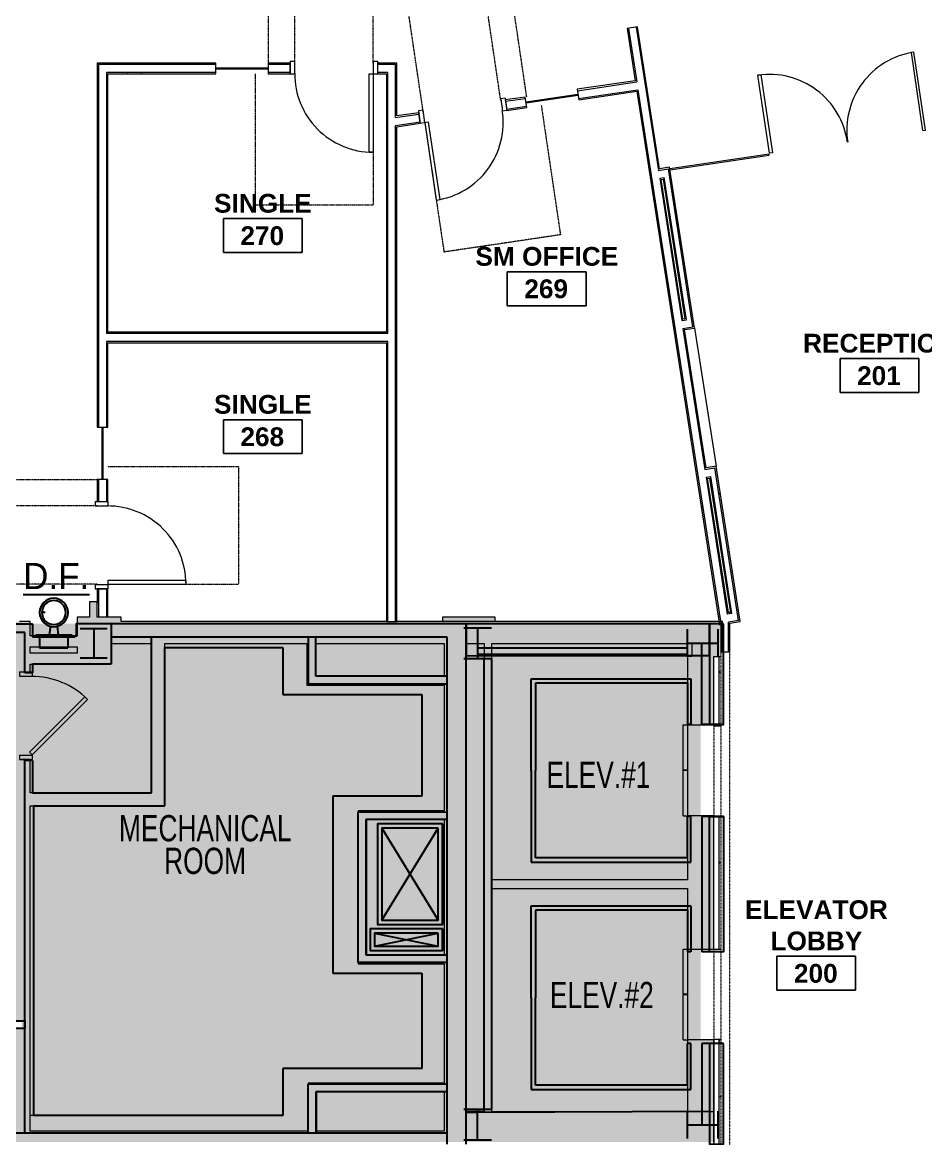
# Model space of a CAD drawing. Header units: inches. Extents: x 25329 to 28023, y 11893 to 13703.
# Drawn here: x 26309 to 26722, y 12764 to 13274 of the extents above; entities that cross this region are included whole.
import ezdxf
from ezdxf.enums import TextEntityAlignment as Align

# ---------------------------------------------------------------- set-up
doc = ezdxf.new("R2010")
doc.units = ezdxf.units.IN
doc.header["$MEASUREMENT"] = 0
doc.linetypes.add('Dash', pattern=[0.25, 0.125, -0.125])
doc.linetypes.add('Overhead', pattern=[0.15625, 0.09375, -0.0625])
for name, color, linetype, lineweight in [('A-AREA-IDEN', 2, 'Continuous', 9), ('A-DETL', 90, 'Continuous', 13), ('A-DETL-GENF', 92, 'Continuous', 9), ('A-DETL-MEDM', 33, 'Continuous', 13), ('A-DOOR', 31, 'Continuous', 13), ('A-DOOR-FRAM', 31, 'Continuous', 20), ('A-GENM', 13, 'Continuous', 13), ('A-GLAZ', 151, 'Continuous', 13), ('A-WALL', 113, 'Continuous', 13), ('A-WALL-PATT', 111, 'Continuous', 13), ('I-WALL', 2, 'Continuous', 13), ('Plaza America_Tower 1_2nd Floor -REVIT_dwg', 8, 'Continuous', 9), ('Q-SPCQ', 91, 'Continuous', 9)]:
    doc.layers.add(name, color=color, linetype=linetype, lineweight=lineweight)
for name, color, linetype in [('L1$0$A-Plmb', 3, 'Continuous'), ('L1$0$Plaza America BA02$0$17', 2, 'Continuous'), ('L1$0$Plaza America BA02$0$51', 7, 'Continuous'), ('L1$0$Plaza America BA02$0$9', 252, 'Continuous'), ('L1$0$SCOPE', 7, 'Continuous')]:
    doc.layers.add(name, color=color, linetype=linetype)
doc.styles.add('L1$0$Plaza America BA02$0$STANDARD', font='txt')
doc.styles.add('Swis721 Lt BT_B', font='', dxfattribs={"height": 8.583975})
doc.styles.get('Swis721 Lt BT_B').set_extended_font_data('Swis721 Lt BT', bold=True)
pattern_1 = [(0, (0, 0), (30.72, 7.68), [1.267, -21.773, 1.267, -21.773, -122.88]), (0, (0, 0), (30.72, 7.68), [-46.08, 1.267, -44.813, 1.267, -21.773, -53.76]), (0, (0, 0), (30.72, 7.68), [-115.2, 1.267, -14.093, 1.267, -37.133]), (120, (11.52, 3.84), (-22.0110751, 22.7643004), [1.267, -21.773, 1.267, -21.773, -122.88]), (120, (11.52, 3.84), (-22.0110751, 22.7643004), [-46.08, 1.267, -44.813, 1.267, -21.773, -53.76]), (120, (11.52, 3.84), (-22.0110751, 22.7643004), [-115.2, 1.267, -14.093, 1.267, -37.133]), (240, (15.36, 19.2), (-8.7089249, -30.4443004), [1.267, -21.773, 1.267, -21.773, -122.88]), (240, (15.36, 19.2), (-8.7089249, -30.4443004), [-46.08, 1.267, -44.813, 1.267, -21.773, -53.76]), (240, (15.36, 19.2), (-8.7089249, -30.4443004), [-115.2, 1.267, -14.093, 1.267, -37.133])]

# ---------------------------------------------------------------- blocks, each defined once
blk = doc.blocks.new('L1$0$Plaza America BA02$0$COLELE')
at = {"color": 0, "linetype": 'ByBlock'}
for p, q in [((-75.75, 83.999625), (75.75, 83.999625)), ((0, 83.999625), (0, -83.999625)), ((-75.75, -83.999625), (75.75, -83.999625))]:
    blk.add_line(p, q, dxfattribs=at)
blk = doc.blocks.new('L1$0$Plaza America BA02$0$W12X14')
at = {"color": 0, "linetype": 'ByBlock'}
for p, q in [((-74.25, 80.249625), (74.25, 80.249625)), ((0, 80.249625), (0, -80.249625)), ((-74.25, -80.249625), (74.25, -80.249625))]:
    blk.add_line(p, q, dxfattribs=at)
blk = doc.blocks.new('L1')
at = {"layer": 'L1$0$A-Plmb'}
for p, q in [((26319.63, 13004.28), (26318.37, 13004.28)), ((26315.29, 12994.11), (26331.86, 12994.11)), ((26315.29, 12994.11), (26315.29, 12993.11)), ((26322.05, 12997.99), (26321.51, 12994.12)), ((26325.1, 12997.99), (26325.64, 12994.12)), ((26331.86, 12993.11), (26331.86, 12994.11)), ((26315.29, 12993.11), (26331.86, 12993.11)), ((26317.09, 12993.11), (26317.09, 12988.11)), ((26330.06, 12993.11), (26330.06, 12988.11)), ((26317.09, 12988.11), (26330.06, 12988.11))]:
    blk.add_line(p, q, dxfattribs=at)
for major_axis in [(6.5, 0), (5.5, 0)]:
    blk.add_ellipse((26323.58, 13004.28), major_axis=major_axis, ratio=0.99924, start_param=0, end_param=6.283175, dxfattribs=at)
at = {"layer": 'L1$0$Plaza America BA02$0$17'}
for p, q in [((26473.57, 12863.65), (26499.32, 12905.62)), ((26473.57, 12905.62), (26499.32, 12863.65)), ((26470.19, 12857.65), (26499.32, 12851.66)), ((26470.19, 12851.66), (26499.32, 12857.65))]:
    blk.add_line(p, q, dxfattribs=at)
for points in [[(26501.32, 12907.61), (26471.57, 12907.61), (26471.57, 12861.65), (26501.32, 12861.65)], [(26499.32, 12905.62), (26473.57, 12905.62), (26473.57, 12863.65), (26499.32, 12863.65)], [(26501.32, 12859.65), (26468.19, 12859.65), (26468.19, 12849.66), (26501.32, 12849.66)], [(26499.32, 12857.65), (26470.19, 12857.65), (26470.19, 12851.66), (26499.32, 12851.66)]]:
    blk.add_lwpolyline(points, close=True, dxfattribs=at)
at = {"layer": 'L1$0$Plaza America BA02$0$9', "color": 0, "linetype": 'ByBlock'}
for p, q in [((26541.82, 12932.03), (26541.82, 12974)), ((26541.82, 12974), (26614.81, 12974)), ((26614.81, 12974), (26614.81, 12953.02)), ((26608.81, 12972), (26543.82, 12972)), ((26543.82, 12972), (26543.82, 12932.03)), ((26613.31, 12972), (26608.81, 12972)), ((26613.31, 12972), (26613.31, 12953.02)), ((26614.81, 12953.02), (26613.31, 12953.02)), ((26541.82, 12932.03), (26541.82, 12890.07)), ((26543.82, 12892.06), (26543.82, 12932.03)), ((26614.81, 12911.05), (26613.31, 12911.05)), ((26613.31, 12892.06), (26613.31, 12911.05)), ((26614.81, 12890.07), (26614.81, 12911.05)), ((26608.81, 12892.06), (26543.82, 12892.06)), ((26613.31, 12892.06), (26608.81, 12892.06)), ((26541.82, 12890.07), (26614.81, 12890.07)), ((26541.82, 12828.12), (26541.82, 12870.08)), ((26541.82, 12870.08), (26614.81, 12870.08)), ((26608.81, 12868.08), (26543.82, 12868.08)), ((26543.82, 12868.08), (26543.82, 12828.12)), ((26613.31, 12868.08), (26608.81, 12868.08)), ((26613.31, 12868.08), (26613.31, 12849.1)), ((26614.81, 12870.08), (26614.81, 12849.1)), ((26614.81, 12849.1), (26613.31, 12849.1)), ((26541.82, 12828.12), (26541.82, 12786.15)), ((26543.82, 12788.15), (26543.82, 12828.12)), ((26614.81, 12807.13), (26613.31, 12807.13)), ((26613.31, 12788.15), (26613.31, 12807.13)), ((26614.81, 12786.15), (26614.81, 12807.13)), ((26541.82, 12786.15), (26614.81, 12786.15)), ((26608.81, 12788.15), (26543.82, 12788.15)), ((26613.31, 12788.15), (26608.81, 12788.15))]:
    blk.add_line(p, q, dxfattribs=at)
at = {"layer": 'L1$0$SCOPE'}
for p, q in [((26292.33, 12999.1), (26313.83, 12999.1)), ((26313.83, 12999.1), (26313.83, 12993.11)), ((26349.82, 12999.1), (26349.82, 12980.62)), ((26629.81, 12999.1), (26349.82, 12999.1)), ((26512.07, 12761.11), (26512.06, 12999.1)), ((26519.4, 12999.04), (26512.07, 12999.1)), ((26512.07, 12999.1), (26512.11, 12984.52)), ((26512.07, 12999.1), (26512.07, 12999.1)), ((26629.81, 12999.1), (26519.4, 12999.04)), ((26623.34, 12984.55), (26623.31, 12999.1)), ((26310.33, 12995.11), (26292.33, 12995.11)), ((26310.33, 12976.62), (26310.33, 12995.11)), ((26313.83, 12993.11), (26333.33, 12993.11)), ((26349.82, 12993.11), (26503.32, 12993.11)), ((26368.31, 12921.82), (26368.31, 12993.11)), ((26374.31, 12988.32), (26428.3, 12988.32)), ((26374.31, 12915.83), (26374.31, 12988.32)), ((26374.31, 12988.31), (26428.3, 12988.31)), ((26374.31, 12915.82), (26374.31, 12988.31)), ((26374.31, 12988.31), (26428.3, 12988.31)), ((26374.31, 12915.82), (26374.31, 12988.31)), ((26428.3, 12988.32), (26428.3, 12966.83)), ((26428.3, 12988.31), (26428.3, 12966.82)), ((26428.3, 12988.31), (26428.3, 12966.82)), ((26439.82, 12993.11), (26439.82, 12971.63)), ((26439.82, 12993.11), (26439.82, 12993.11)), ((26443.32, 12975.12), (26443.32, 12993.11)), ((26503.32, 12993.11), (26503.32, 12785.09)), ((26619.81, 12953.02), (26619.81, 12990.3)), ((26512.11, 12984.52), (26517.32, 12984.55)), ((26517.32, 12988.05), (26613.31, 12988.05)), ((26517.32, 12985.3), (26613.31, 12985.3)), ((26517.32, 12984.55), (26623.34, 12984.55)), ((26520.32, 12776.97), (26520.32, 12983.3)), ((26523.82, 12776.97), (26523.82, 12983.3)), ((26349.82, 12980.62), (26313.83, 12980.62)), ((26313.83, 12980.62), (26313.83, 12976.62)), ((26313.83, 12976.62), (26310.33, 12976.62)), ((26503.32, 12975.12), (26443.32, 12975.12)), ((26439.82, 12971.63), (26503.32, 12971.63)), ((26503.32, 12971.63), (26503.32, 12971.63)), ((26428.3, 12966.83), (26491.8, 12966.83)), ((26428.3, 12966.82), (26491.8, 12966.82)), ((26428.3, 12966.82), (26491.8, 12966.82)), ((26491.8, 12966.83), (26491.8, 12920.32)), ((26491.8, 12966.82), (26491.8, 12920.31)), ((26491.8, 12966.82), (26491.8, 12920.31)), ((26368.31, 12927.83), (26368.31, 12956.42)), ((26368.31, 12927.82), (26368.31, 12956.41)), ((26368.31, 12927.82), (26368.31, 12956.41)), ((26629.81, 12953.02), (26619.81, 12953.02)), ((26313.83, 12936.65), (26310.33, 12936.65)), ((26310.33, 12766.1), (26310.33, 12936.65)), ((26313.83, 12936.65), (26313.83, 12921.82)), ((26313.83, 12921.82), (26368.31, 12921.82)), ((26313.83, 12921.82), (26368.31, 12921.82)), ((26451.17, 12920.32), (26451.17, 12839.37)), ((26491.8, 12920.32), (26451.17, 12920.32)), ((26451.17, 12920.31), (26451.17, 12839.36)), ((26491.8, 12920.31), (26451.17, 12920.31)), ((26451.17, 12920.31), (26451.17, 12839.36)), ((26491.8, 12920.31), (26451.17, 12920.31)), ((26314.31, 12915.83), (26374.31, 12915.83)), ((26314.31, 12915.83), (26314.31, 12774.31)), ((26314.31, 12915.82), (26374.31, 12915.82)), ((26314.31, 12915.82), (26314.31, 12774.3)), ((26314.31, 12915.82), (26374.31, 12915.82)), ((26314.31, 12915.82), (26314.31, 12774.3)), ((26462.69, 12913.11), (26503.32, 12912.98)), ((26462.69, 12844.16), (26462.69, 12913.11)), ((26462.69, 12913.11), (26462.69, 12913.11)), ((26503.32, 12909.61), (26466.19, 12909.61)), ((26466.19, 12909.61), (26466.19, 12847.66)), ((26629.81, 12911.05), (26619.81, 12911.05)), ((26619.81, 12911.05), (26619.81, 12849.1)), ((26466.19, 12847.66), (26503.32, 12847.66)), ((26629.81, 12849.1), (26619.81, 12849.1)), ((26503.32, 12844.16), (26462.69, 12844.16)), ((26451.17, 12839.37), (26491.8, 12839.37)), ((26451.17, 12839.36), (26491.8, 12839.36)), ((26451.17, 12839.36), (26491.8, 12839.36)), ((26491.8, 12839.37), (26491.8, 12795.79)), ((26491.8, 12839.36), (26491.8, 12795.78)), ((26491.8, 12839.36), (26491.8, 12795.78)), ((26310.33, 12817.56), (26310.33, 12817.56)), ((26629.81, 12807.13), (26619.81, 12807.13)), ((26619.81, 12807.13), (26619.81, 12769.97)), ((26428.3, 12795.79), (26428.3, 12774.31)), ((26491.8, 12795.79), (26428.3, 12795.79)), ((26428.3, 12795.78), (26428.3, 12774.3)), ((26491.8, 12795.78), (26428.3, 12795.78)), ((26428.3, 12795.78), (26428.3, 12774.3)), ((26491.8, 12795.78), (26428.3, 12795.78)), ((26439.82, 12788.58), (26503.32, 12788.75)), ((26439.82, 12766.15), (26439.82, 12788.58)), ((26439.82, 12788.58), (26439.82, 12788.58)), ((26503.32, 12785.09), (26443.32, 12785.09)), ((26443.32, 12785.09), (26443.32, 12766.15)), ((26503.32, 12785.09), (26503.28, 12761.11)), ((26428.3, 12774.31), (26314.31, 12774.31)), ((26428.3, 12774.3), (26314.31, 12774.3)), ((26428.3, 12774.3), (26314.31, 12774.3)), ((26310.33, 12766.1), (26209.83, 12766.1)), ((26503.29, 12766.18), (26310.33, 12766.1))]:
    blk.add_line(p, q, dxfattribs=at)
at = {"layer": 'L1$0$SCOPE', "linetype": 'Continuous', "flags": 128}
blk.add_lwpolyline([(26629.81, 12999.1), (26333.78, 12999.1), (26333.78, 12993.11)], dxfattribs=at)
at = {"layer": 'L1$0$SCOPE', "linetype": 'Continuous'}
blk.add_lwpolyline([(26623.31, 12999.1), (26623.31, 12953.02), (26629.81, 12953.02), (26629.81, 12999.1)], dxfattribs=at)
for points in [[(26623.31, 12911.05), (26629.81, 12911.05), (26629.81, 12849.1), (26623.31, 12849.1)], [(26310.33, 12814.06), (26209.83, 12814.06), (26209.83, 12817.56), (26310.33, 12817.56)], [(26629.81, 12807.13), (26623.31, 12807.13), (26623.31, 12761.11), (26629.81, 12761.11)]]:
    blk.add_lwpolyline(points, close=True, dxfattribs=at)
at = {"layer": 'L1$0$SCOPE'}
blk.add_lwpolyline([(26512.07, 12761.11), (26512.11, 12775.72), (26517.32, 12775.72), (26623.31, 12776.28), (26623.31, 12761.11)], dxfattribs=at)
at = {"layer": 'L1$0$SCOPE', "xscale": 0.08332999666890828, "yscale": 0.08326667999972415}
for name, p in [('L1$0$Plaza America BA02$0$W12X14', (26341.82, 12990.3)), ('L1$0$Plaza America BA02$0$COLELE', (26517.32, 12990.3))]:
    blk.add_blockref(name, p, dxfattribs=at)
at = {"layer": 'L1$0$SCOPE'}
for p, xscale, yscale, rotation in [((26620.31, 12990.3), 0.08326667999972415, 0.08332999666708929, 90), ((26517.32, 12769.97), 0.08332999666890828, 0.08326667999972415, 180), ((26620.31, 12769.97), 0.08326667999972415, 0.08332999666708929, 90)]:
    blk.add_blockref('L1$0$Plaza America BA02$0$COLELE', p, dxfattribs=dict(at, xscale=xscale, yscale=yscale, rotation=rotation))
at = {"layer": 'L1$0$Plaza America BA02$0$51', "style": 'L1$0$Plaza America BA02$0$STANDARD', "width": 1.000761}
blk.add_text('%%UD.F.', height=11.99, dxfattribs=at).set_placement((26309.53, 13014.96))
at = {"layer": 'L1$0$Plaza America BA02$0$51', "style": 'L1$0$Plaza America BA02$0$STANDARD', "width": 0.75}
for s, p in [('ELEV.#1', (26548.83, 12936.06)), ('MECHANICAL', (26353.38, 12911.64)), ('ROOM', (26374.02, 12896.7)), ('ELEV.#2', (26550.39, 12835.34))]:
    blk.add_text(s, height=12, dxfattribs=at).set_placement(p, align=Align.TOP_LEFT)
blk = doc.blocks.new('Single Flush - OTJ_SOLIDFLUSH_ALUM-4757540-FIRST FLOOR CONSTRUCTION')
at = {"layer": 'A-DOOR', "color": 8, "lineweight": 20}
for p, q in [((-7.42, 28.2), (-8.65, 26.96)), ((-8.65, 26.96), (16.67, 1.64)), ((17.91, 2.87), (-7.42, 28.2)), ((16.67, 1.64), (17.91, 2.87))]:
    blk.add_line(p, q, dxfattribs=at)
at = {"layer": 'A-DOOR', "lineweight": 9}
blk.add_arc((17.91, 2.87), 35.81, 135, 180.5, dxfattribs=at)
at = {"layer": 'A-DOOR-FRAM', "color": 8}
for p, q in [((-20, -2.88), (-20, 2.87)), ((-20, 2.87), (-18, 2.87)), ((-18, -2.88), (-18, 2.87)), ((18, -2.88), (18, 2.87)), ((18, 2.87), (20, 2.87)), ((20, -2.88), (20, 2.87)), ((-20, -2.88), (-18, -2.88)), ((18, -2.88), (20, -2.88))]:
    blk.add_line(p, q, dxfattribs=at)
blk = doc.blocks.new('Single Flush - OTJ_SOLIDFLUSH_ALUM-4900816-FIRST FLOOR CONSTRUCTION')
at = {"layer": 'A-DOOR', "lineweight": 20}
for p, q in [((16.16, 38.25), (16.16, 2.44)), ((17.91, 38.25), (16.16, 38.25)), ((17.91, 2.44), (17.91, 38.25)), ((16.16, 2.44), (17.91, 2.44))]:
    blk.add_line(p, q, dxfattribs=at)
at = {"layer": 'A-DOOR', "lineweight": 9}
blk.add_arc((17.91, 2.44), 35.81, 90, 180.5, dxfattribs=at)
at = {"layer": 'A-DOOR-FRAM'}
for p, q in [((-20, -3.31), (-20, 2.44)), ((-20, 2.44), (-18, 2.44)), ((-18, -3.31), (-18, 2.44)), ((18, -3.31), (18, 2.44)), ((18, 2.44), (20, 2.44)), ((20, -3.31), (20, 2.44)), ((-20, -3.31), (-18, -3.31)), ((18, -3.31), (20, -3.31))]:
    blk.add_line(p, q, dxfattribs=at)
at = {"layer": 'A-GENM', "linetype": 'Dash', "lineweight": 9}
for p, q in [((-35.91, 62.25), (17.91, 62.25)), ((-35.91, 2.44), (-35.91, 62.25)), ((17.91, 2.44), (17.91, 62.25)), ((17.87, 2.44), (17.91, 2.44)), ((-29.91, -2.44), (-29.91, -50.25)), ((-17.91, -2.44), (-17.91, -50.25)), ((17.87, -2.44), (17.91, -2.44)), ((17.91, -2.44), (17.91, -50.25)), ((-17.91, -50.25), (-29.91, -50.25)), ((-17.91, -50.25), (17.91, -50.25))]:
    blk.add_line(p, q, dxfattribs=at)
blk = doc.blocks.new('Frameless opening with glazing - 24_ x 96_-4900874-FIRST FLOOR CONSTRUCTION')
at = {"layer": 'A-GLAZ', "lineweight": 30}
blk.add_line((-13.5, 0.0625), (10.5, 0.0625), dxfattribs=at)
blk = doc.blocks.new('Double Glass - Type 1-4810001-FIRST FLOOR CONSTRUCTION')
at = {"layer": 'A-DOOR'}
for p, q in [((-32.07, 36.78), (-30.69, 36.78)), ((-32.07, 0.78), (-32.07, 36.78)), ((-30.69, 36.78), (-30.69, 0.78)), ((38.68, 36.78), (38.68, 0.78)), ((40.06, 36.78), (38.68, 36.78)), ((40.06, 0.78), (40.06, 36.78)), ((-30.69, 0.78), (-32.07, 0.78)), ((38.68, 0.78), (40.06, 0.78))]:
    blk.add_line(p, q, dxfattribs=at)
at = {"layer": 'A-DOOR', "lineweight": 9}
for centre, start, end in [((-32.07, 0.78), 359.5, 90), ((40.06, 0.78), 90, 180.5)]:
    blk.add_arc(centre, 36, start, end, dxfattribs=at)
blk = doc.blocks.new('Single Flush - OTJ_SOLIDFLUSH_ALUM-4900275-FIRST FLOOR CONSTRUCTION')
at = {"layer": 'A-DOOR', "lineweight": 20}
for p, q in [((16.16, -2.44), (17.91, -2.44)), ((16.16, -38.25), (16.16, -2.44)), ((17.91, -2.44), (17.91, -38.25)), ((17.91, -38.25), (16.16, -38.25))]:
    blk.add_line(p, q, dxfattribs=at)
at = {"layer": 'A-DOOR', "lineweight": 9}
blk.add_arc((17.91, -2.44), 35.81, 179.5, 270, dxfattribs=at)
at = {"layer": 'A-DOOR-FRAM'}
for p, q in [((-20, 3.31), (-20, -2.44)), ((-20, 3.31), (-18, 3.31)), ((-18, 3.31), (-18, -2.44)), ((18, 3.31), (18, -2.44)), ((18, 3.31), (20, 3.31)), ((20, 3.31), (20, -2.44)), ((-20, -2.44), (-18, -2.44)), ((18, -2.44), (20, -2.44))]:
    blk.add_line(p, q, dxfattribs=at)
at = {"layer": 'A-GENM', "linetype": 'Dash', "lineweight": 9}
for p, q in [((-17.91, 50.25), (-29.91, 50.25)), ((-29.91, 2.44), (-29.91, 50.25)), ((-17.91, 50.25), (17.91, 50.25)), ((-17.91, 2.44), (-17.91, 50.25)), ((17.91, 2.44), (17.91, 50.25)), ((17.87, 2.44), (17.91, 2.44)), ((-35.91, -2.44), (-35.91, -62.25)), ((17.87, -2.44), (17.91, -2.44)), ((17.91, -2.44), (17.91, -62.25)), ((-35.91, -62.25), (17.91, -62.25))]:
    blk.add_line(p, q, dxfattribs=at)
blk = doc.blocks.new('Elevator Door-Center _1_ - 41_-5274521-FIRST FLOOR CONSTRUCTION')
at = {"layer": 'Q-SPCQ'}
for p, q in [((-24.65, 8), (-4.03, 8)), ((-24.65, 8), (-24.65, 6)), ((-4.03, 6), (-24.65, 6)), ((-4.03, 6), (-4.03, 8)), ((-3.78, 8), (16.85, 8)), ((-3.78, 6), (-3.78, 8)), ((16.85, 6), (-3.78, 6)), ((16.85, 8), (16.85, 6))]:
    blk.add_line(p, q, dxfattribs=at)
blk = doc.blocks.new('Opening-Door - 96_ x 41_-5309854-FIRST FLOOR CONSTRUCTION')
at = {"layer": 'A-DETL-GENF', "linetype": 'Overhead'}
blk.add_line((20.18, 1.56), (-20.82, 1.56), dxfattribs=at)
at = {"layer": 'A-DETL-MEDM', "lineweight": 20}
for p, q in [((-20.82, 1.56), (-20.82, -1.56)), ((20.18, -1.56), (20.18, 1.56))]:
    blk.add_line(p, q, dxfattribs=at)
blk = doc.blocks.new('Opening-Door - 102 x 245-5279857-FIRST FLOOR CONSTRUCTION')
at = {"layer": 'A-DETL-GENF', "linetype": 'Overhead'}
for p, q in [((122.18, 2.13), (-122.82, 2.13)), ((-122.82, -2.12), (122.18, -2.12))]:
    blk.add_line(p, q, dxfattribs=at)
at = {"layer": 'A-DETL-MEDM', "lineweight": 20}
for p, q in [((-122.82, 2.13), (-122.82, -2.12)), ((122.18, -2.12), (122.18, 2.13))]:
    blk.add_line(p, q, dxfattribs=at)
blk = doc.blocks.new('Room Tag - Room Name and Number-3379422-FIRST FLOOR CONSTRUCTION')
at = {"layer": 'A-AREA-IDEN'}
for p, q in [((-0.1881, -0.1636), (-0.1881, -0.0018)), ((-0.1881, -0.0018), (0.1869, -0.0018)), ((0.1869, -0.0018), (-0.1881, -0.0018)), ((-0.1881, -0.0018), (-0.1881, -0.1636)), ((0.1869, -0.0018), (0.1869, -0.1636)), ((0.1869, -0.1636), (0.1869, -0.0018)), ((0.1869, -0.1636), (-0.1881, -0.1636)), ((-0.1881, -0.1636), (0.1869, -0.1636))]:
    blk.add_line(p, q, dxfattribs=at)

msp = doc.modelspace()

# ---------------------------------------------------------------- hatches: boundary and pattern name
at = {"layer": 'A-DETL-GENF'}
h = msp.add_hatch(color=9, dxfattribs=at)
h.paths.add_polyline_path([(26980.32, 12643.67), (27050.32, 12643.67), (27050.32, 12659.84), (27089.92, 12659.84), (27089.92, 12683.41), (27093.42, 12683.41), (27093.42, 12644.86), (27193.92, 12644.86), (27193.92, 12726.41), (27189.92, 12726.41), (27189.92, 12733.41), (27193.92, 12733.41), (27193.92, 12916.76), (27253.72, 12916.76), (27253.72, 12996.11), (27073.92, 12996.11), (27073.92, 12862.87), (27133.92, 12862.87), (27133.92, 12859.37), (27097.92, 12859.37), (27097.92, 12733.41), (27144.92, 12733.41), (27144.92, 12726.41), (27093.42, 12726.41), (27093.42, 12723.41), (27089.92, 12723.41), (27089.92, 12757.39), (27088.42, 12757.39), (27088.42, 12760.89), (27089.92, 12760.89), (27089.92, 12859.37), (27047.92, 12859.37), (27047.92, 12814.88), (27044.42, 12814.88), (27044.42, 12859.37), (26991.69, 12859.37), (26991.69, 12771.38), (27044.42, 12771.38), (27044.42, 12774.88), (27047.92, 12774.88), (27047.92, 12760.89), (27048.42, 12760.89), (27048.42, 12757.39), (26980.32, 12757.36), (26980.32, 12734.57), (26976.82, 12734.57), (26976.82, 12757.36), (26976.19, 12757.36), (26976.19, 12784.36), (26971.67, 12784.36), (26971.67, 12788.36), (26988.19, 12788.36), (26988.19, 12862.87), (27049.92, 12862.87), (27049.92, 12996.11), (26900.43, 12996.11), (26900.43, 12815.84), (26895.43, 12815.84), (26895.43, 12788.36), (26931.67, 12788.36), (26931.67, 12784.36), (26895.43, 12784.36), (26895.43, 12765.13), (26883.43, 12765.13), (26883.43, 12692.32), (26976.82, 12692.32), (26976.82, 12694.57), (26980.32, 12694.57), (26980.32, 12644.06)], flags=0)
h.paths.add_polyline_path([(27273.47, 12643.67), (27286.6, 12643.67), (27286.6, 12644.86), (27288.29, 12644.86), (27288.29, 12862.26), (27198.54, 12862.26), (27198.54, 12644.86), (27246.6, 12644.86), (27246.6, 12643.67), (27272.45, 12643.67)], flags=0)
h.paths.add_polyline_path([(27089.92, 12643.67), (27089.92, 12657.84), (27052.32, 12657.84), (27052.32, 12643.67), (27052.63, 12643.67)], flags=0)
h.paths.add_polyline_path([(27295.95, 12644.86), (27295.95, 12862.26), (27292.91, 12862.26), (27292.91, 12644.86)], flags=0)
h.paths.add_polyline_path([(27300.58, 12644.86), (27306.55, 12644.86), (27306.55, 12862.26), (27300.58, 12862.26), (27300.58, 12645.36)], flags=0)
h.paths.add_polyline_path([(26780.68, 12645.98), (26879.93, 12645.98), (26879.93, 12765.13), (26780.35, 12765.13), (26780.35, 12732.42), (26775.35, 12732.42), (26775.35, 12690.92), (26780.35, 12690.92), (26780.35, 12645.98), (26780.54, 12645.98)], flags=0)
h.paths.add_polyline_path([(26976.82, 12645.98), (26976.82, 12656.84), (26883.43, 12656.84), (26883.43, 12645.98), (26975.35, 12645.98)], flags=0)
h.paths.add_polyline_path([(26884.56, 12660.34), (26976.82, 12660.34), (26976.82, 12688.82), (26883.43, 12688.82), (26883.43, 12660.34)], flags=0)
h.paths.add_polyline_path([(27010.17, 12762.39), (27036.44, 12762.39), (27036.44, 12766.38), (26991.69, 12766.38), (26991.69, 12762.39)], flags=0)
h.paths.add_polyline_path([(26110.71, 12767.11), (26110.71, 12996.11), (26095.35, 12996.11), (26095.35, 12767.11), (26098.47, 12767.11)], flags=0)
h.paths.add_polyline_path([(26209.96, 12767.11), (26229.64, 12767.11), (26229.64, 12813.56), (26209.96, 12813.56)], flags=0)
h.paths.add_polyline_path([(26312.85, 12767.11), (26439.82, 12767.11), (26439.82, 12789.09), (26502.07, 12789.09), (26502.07, 12843.66), (26462.69, 12843.66), (26462.69, 12913.61), (26502.07, 12913.61), (26502.07, 12971.12), (26439.32, 12971.12), (26439.32, 12990.11), (26374.31, 12990.11), (26374.31, 12915.83), (26312.85, 12915.83), (26312.85, 12813.56)], flags=0)
h.paths.add_polyline_path([(26233.14, 12767.11), (26308.85, 12767.11), (26308.85, 12813.56), (26233.14, 12813.56), (26233.14, 12767.86)], flags=0)
h.paths.add_polyline_path([(26443.82, 12767.11), (26502.07, 12767.11), (26502.07, 12785.09), (26443.82, 12785.09)], flags=0)
h.paths.add_polyline_path([(26205.33, 12767.11), (26205.33, 12996.11), (26159.42, 12996.11), (26159.42, 12999.11), (26119.42, 12999.11), (26119.42, 12996.11), (26115.33, 12996.11), (26115.35, 12767.11), (26201.96, 12767.11)], flags=0)
h.paths.add_polyline_path([(26881.43, 12775.13), (26881.43, 12878.23), (26780.35, 12878.23), (26780.35, 12849.04), (26775.35, 12849.04), (26775.35, 12807.54), (26780.35, 12807.54), (26780.35, 12775.13), (26879.93, 12775.13)], flags=0)
h.paths.add_polyline_path([(26520.32, 12776.11), (26520.32, 12990.11), (26512.07, 12990.11), (26512.07, 12776.11)], flags=0)
h.paths.add_polyline_path([(26612.11, 12776.11), (26613.35, 12776.11), (26613.35, 12808.86), (26619.35, 12808.86), (26619.35, 12850.36), (26613.35, 12850.36), (26613.35, 12878.07), (26523.82, 12878.07), (26523.82, 12776.11), (26611.35, 12776.11)], flags=0)
h.paths.add_polyline_path([(26308.85, 12817.56), (26308.85, 12937.11), (26312.85, 12937.11), (26312.85, 12921.83), (26368.31, 12921.83), (26368.31, 12990.11), (26349.82, 12990.11), (26349.82, 12980.62), (26312.85, 12980.62), (26312.85, 12977.11), (26308.85, 12977.11), (26308.85, 12996.11), (26291.85, 12996.11), (26291.85, 12999.11), (26251.85, 12999.11), (26251.85, 12996.11), (26209.96, 12996.11), (26209.96, 12817.56), (26233.14, 12817.56)], flags=0)
h.paths.add_polyline_path([(26476.24, 12847.66), (26502.07, 12847.66), (26502.07, 12909.61), (26466.69, 12909.61), (26466.69, 12847.66), (26475.62, 12847.66)], flags=0)
h.paths.add_polyline_path([(27056.92, 12862.87), (27066.92, 12862.87), (27066.92, 12996.11), (27056.92, 12996.11), (27056.92, 12864.39)], flags=0)
h.paths.add_polyline_path([(27198.71, 12866.89), (27270.72, 12866.89), (27270.72, 12996.11), (27261.72, 12996.11), (27261.72, 12912.76), (27198.54, 12912.76), (27198.54, 12866.89)], flags=0)
h.paths.add_polyline_path([(26523.95, 12882.07), (26613.35, 12882.07), (26613.35, 12911.36), (26619.35, 12911.36), (26619.35, 12952.86), (26613.35, 12952.86), (26613.35, 12984.11), (26615.35, 12984.11), (26615.35, 12990.11), (26523.82, 12990.11), (26523.82, 12882.07)], flags=0)
h.paths.add_polyline_path([(26781.82, 12882.23), (26881.43, 12882.23), (26881.43, 12986.11), (26780.35, 12986.11), (26780.35, 12957.77), (26775.35, 12957.77), (26775.35, 12916.27), (26780.35, 12916.27), (26780.35, 12882.23)], flags=0)
h.paths.add_polyline_path([(26466.69, 12975.12), (26502.07, 12975.12), (26502.07, 12990.11), (26443.32, 12990.11), (26443.32, 12975.12), (26462.69, 12975.12)], flags=0)
h.paths.add_polyline_path([(26318.55, 12985.62), (26334.32, 12985.62), (26334.32, 12988.61), (26312.85, 12988.61), (26312.85, 12985.62)], flags=0)
h.paths.add_polyline_path([(26316.61, 12993.61), (26334.32, 12993.61), (26334.32, 12999.11), (26312.85, 12999.11), (26312.85, 12993.61)], flags=0)
at = {"layer": 'A-WALL-PATT', "lineweight": 9}
h = msp.add_hatch(dxfattribs=at)
h.set_pattern_fill('FP2_2', color=256, style=0, pattern_type=2)
h.set_pattern_definition(pattern_1)
h.paths.add_polyline_path([(26627.88, 13000.11), (26628.37, 13000.11), (26590.65, 13243.37), (26590.03, 13243.28), (26627.74, 13000.11), (26627.84, 13000.11)], flags=0)
h.paths.add_polyline_path([(26589.47, 13246.86), (26590.09, 13246.95), (26586.3, 13271.43), (26585.68, 13271.33), (26589.46, 13246.95)], flags=0)
h = msp.add_hatch(dxfattribs=at)
h.set_pattern_fill('FP2_2', color=256, style=0, pattern_type=2)
h.set_pattern_definition(pattern_1)
h.paths.add_polyline_path([(26631.42, 13004.12), (26632.04, 13004.22), (26622.42, 13066.24), (26621.8, 13066.14), (26631.38, 13004.35)], flags=0)
h.paths.add_polyline_path([(26621.24, 13069.72), (26621.86, 13069.82), (26611.86, 13134.3), (26611.24, 13134.2), (26621.13, 13070.44)], flags=0)
h.paths.add_polyline_path([(26610.69, 13137.79), (26611.31, 13137.88), (26601.21, 13203), (26600.59, 13202.9), (26610.48, 13139.11)], flags=0)
h.paths.add_polyline_path([(26600.04, 13206.48), (26600.65, 13206.58), (26590.5, 13272.08), (26589.88, 13271.98), (26595.13, 13238.12)], flags=0)
h = msp.add_hatch(dxfattribs=at)
h.set_pattern_fill('FP2_2', color=256, style=0, pattern_type=2)
h.set_pattern_definition(pattern_1)
h.paths.add_polyline_path([(26343.98, 13002.11), (26343.98, 13015.1), (26343.35, 13015.1), (26343.35, 13002.11)], flags=0)
h.paths.add_polyline_path([(26343.35, 13055.1), (26343.98, 13055.1), (26343.98, 13065.1), (26343.35, 13065.1)], flags=0)
h.paths.add_polyline_path([(26343.98, 13089.1), (26343.98, 13255.48), (26343.35, 13255.48), (26343.35, 13089.1)], flags=0)
h = msp.add_hatch(dxfattribs=at)
h.set_pattern_fill('FP2_2', color=256, style=0, pattern_type=2)
h.set_pattern_definition(pattern_1)
h.paths.add_polyline_path([(26480.49, 13000.11), (26480.49, 13227.05), (26479.87, 13226.96), (26479.87, 13000.11)], flags=0)
h.paths.add_polyline_path([(26479.87, 13230.62), (26480.49, 13230.71), (26480.49, 13254.86), (26479.87, 13254.86), (26479.87, 13230.71)], flags=0)
h = msp.add_hatch(dxfattribs=at)
h.set_pattern_fill('FP2_2', color=256, style=0, pattern_type=2)
h.set_pattern_definition(pattern_1)
h.paths.add_polyline_path([(26348.23, 13002.11), (26348.23, 13015.1), (26347.6, 13015.1), (26347.6, 13002.11)], flags=0)
h.paths.add_polyline_path([(26347.6, 13055.1), (26348.23, 13055.1), (26348.23, 13065.1), (26347.6, 13065.1)], flags=0)
h.paths.add_polyline_path([(26348.23, 13089.1), (26348.23, 13128.29), (26347.6, 13128.29), (26347.6, 13089.1)], flags=0)
h.paths.add_polyline_path([(26348.23, 13131.92), (26348.23, 13251.23), (26347.6, 13251.23), (26347.6, 13131.92), (26347.94, 13131.92)], flags=0)
h = msp.add_hatch(dxfattribs=at)
h.set_pattern_fill('FP2_2', color=256, style=0, pattern_type=2)
h.set_pattern_definition(pattern_1)
h.paths.add_polyline_path([(26421.62, 13250.61), (26431.62, 13250.61), (26431.62, 13251.23), (26421.62, 13251.23)], flags=0)
h.paths.add_polyline_path([(26397.62, 13250.61), (26397.62, 13251.23), (26348.23, 13251.23), (26348.23, 13250.61), (26354.47, 13250.61)], flags=0)
h.paths.add_polyline_path([(26475.62, 13250.61), (26476.24, 13250.61), (26476.24, 13251.23), (26471.62, 13251.23), (26471.62, 13250.61), (26472.06, 13250.61)], flags=0)
h = msp.add_hatch(dxfattribs=at)
h.set_pattern_fill('FP2_2', color=256, style=0, pattern_type=2)
h.set_pattern_definition(pattern_1)
h.paths.add_polyline_path([(26476.24, 13000.11), (26476.24, 13128.29), (26475.62, 13128.29), (26475.62, 13000.11)], flags=0)
h.paths.add_polyline_path([(26476.24, 13131.92), (26476.24, 13250.61), (26475.62, 13250.61), (26475.62, 13131.92)], flags=0)
h = msp.add_hatch(dxfattribs=at)
h.set_pattern_fill('FP2_2', color=256, style=0, pattern_type=2)
h.set_pattern_definition(pattern_1)
h.paths.add_polyline_path([(26615.81, 13134.91), (26616.43, 13135.01), (26605.22, 13207.29), (26604.61, 13207.19), (26615.8, 13135.01)], flags=0)
h = msp.add_hatch(dxfattribs=at)
h.set_pattern_fill('FP2_2', color=256, style=0, pattern_type=2)
h.set_pattern_definition(pattern_1)
h.paths.add_polyline_path([(26612.08, 13138.63), (26612.69, 13138.73), (26602.79, 13202.61), (26602.17, 13202.51), (26612, 13139.11)], flags=0)
h = msp.add_hatch(dxfattribs=at)
h.set_pattern_fill('FP2_2', color=256, style=0, pattern_type=2)
h.set_pattern_definition(pattern_1)
h.paths.add_polyline_path([(26348.23, 13127.67), (26475.62, 13127.67), (26475.62, 13128.29), (26348.23, 13128.29)], flags=0)
h = msp.add_hatch(dxfattribs=at)
h.set_pattern_fill('FP2_2', color=256, style=0, pattern_type=2)
h.set_pattern_definition(pattern_1)
h.paths.add_polyline_path([(26636.64, 13000.63), (26637.26, 13000.73), (26626.43, 13070.53), (26625.81, 13070.43), (26636.63, 13000.73)], flags=0)
h = msp.add_hatch(dxfattribs=at)
h.set_pattern_fill('FP2_2', color=256, style=0, pattern_type=2)
h.set_pattern_definition(pattern_1)
h.paths.add_polyline_path([(26632.9, 13004.35), (26633.52, 13004.45), (26624, 13065.85), (26623.38, 13065.75), (26632.89, 13004.45)], flags=0)
for points in [[(26343.35, 13002.11), (26343.35, 13009.11), (26339.85, 13009.11), (26339.85, 13002.11)], [(26349.82, 12990.11), (26354.35, 12990.11), (26354.35, 13002.11), (26334.32, 13002.11), (26334.32, 12990.11), (26348.23, 12990.11)], [(26354.35, 12990.11), (26615.35, 12990.11), (26615.35, 13000.11), (26354.35, 13000.11)], [(26523.82, 13000.11), (26525.35, 13000.11), (26525.35, 13002.11), (26501.35, 13002.11), (26501.35, 13000.11), (26520.32, 13000.11)], [(26625.35, 12984.11), (26628.48, 12984.11), (26628.48, 12986.13), (26629.35, 12986.13), (26629.35, 13000.11), (26615.35, 13000.11), (26615.35, 12984.11), (26616.75, 12984.11)], [(26312.85, 12988.61), (26334.32, 12988.61), (26334.32, 12993.61), (26312.85, 12993.61), (26312.85, 12990.11)], [(26334.32, 12980.62), (26349.82, 12980.62), (26349.82, 12990.11), (26334.32, 12990.11), (26334.32, 12985.62)], [(26374.31, 12915.83), (26374.31, 12990.11), (26368.31, 12990.11), (26368.31, 12915.83)], [(26443.32, 12971.12), (26443.32, 12990.11), (26439.32, 12990.11), (26439.32, 12971.12)], [(26512.07, 12762.11), (26512.07, 12990.11), (26502.07, 12990.11), (26502.07, 12762.11), (26505.35, 12762.11)], [(26520.32, 12776.11), (26523.82, 12776.11), (26523.82, 12990.11), (26520.32, 12990.11), (26520.32, 12842.08)], [(26334.32, 12980.62), (26334.32, 12985.62), (26312.85, 12985.62), (26312.85, 12980.62)], [(26462.69, 12971.12), (26502.07, 12971.12), (26502.07, 12975.12), (26443.32, 12975.12), (26443.32, 12971.12)], [(26354.47, 12915.83), (26368.31, 12915.83), (26368.31, 12921.83), (26312.85, 12921.83), (26312.85, 12915.83)], [(26462.69, 12843.66), (26466.69, 12843.66), (26466.69, 12913.61), (26462.69, 12913.61)], [(26485.61, 12909.61), (26502.07, 12909.61), (26502.07, 12913.61), (26466.69, 12913.61), (26466.69, 12909.61), (26480.49, 12909.61)], [(26613.35, 12878.07), (26613.35, 12882.07), (26523.82, 12882.07), (26523.82, 12878.07), (26611.62, 12878.07)], [(26475.62, 12843.66), (26502.07, 12843.66), (26502.07, 12847.66), (26466.69, 12847.66), (26466.69, 12843.66)], [(26616.75, 12776.11), (26625.35, 12776.11), (26625.35, 12807.23), (26613.35, 12807.23), (26613.35, 12776.11)], [(26443.82, 12767.11), (26443.82, 12789.09), (26439.82, 12789.09), (26439.82, 12767.11)], [(26485.61, 12785.09), (26502.07, 12785.09), (26502.07, 12789.09), (26443.82, 12789.09), (26443.82, 12785.09)], [(26612.11, 12762.11), (26625.35, 12762.11), (26625.35, 12776.11), (26512.07, 12776.11), (26512.07, 12762.11), (26523.82, 12762.11)], [(26502.07, 12762.11), (26502.07, 12767.11), (26115.35, 12767.11), (26115.35, 12762.11), (26485.61, 12762.11)]]:
    msp.add_hatch(color=7, dxfattribs=at).paths.add_polyline_path(points, flags=0)
h = msp.add_hatch(dxfattribs=at)
h.set_pattern_fill('FP2_2', color=256, style=0, pattern_type=2)
h.set_pattern_definition(pattern_1)
h.paths.add_polyline_path([(26631.51, 13003.5), (26633.61, 13003.83), (26633.52, 13004.45), (26631.42, 13004.12), (26631.5, 13003.57)], flags=0)
h = msp.add_hatch(color=7, dxfattribs=at)
h.paths.add_polyline_path([(26119.35, 12996.11), (26119.42, 12996.11), (26119.42, 13000.11), (26119.35, 13000.11)], flags=0)
h.paths.add_polyline_path([(26159.42, 12996.11), (26251.85, 12996.11), (26251.85, 13000.11), (26159.42, 13000.11)], flags=0)
h.paths.add_polyline_path([(26308.85, 12996.11), (26312.85, 12996.11), (26312.85, 13000.11), (26291.85, 13000.11), (26291.85, 12996.11)], flags=0)
h = msp.add_hatch(color=7, dxfattribs=at)
h.paths.add_polyline_path([(26312.85, 12767.11), (26312.85, 12937.11), (26308.85, 12937.11), (26308.85, 12767.11)], flags=0)
h.paths.add_polyline_path([(26312.85, 12977.11), (26312.85, 12996.11), (26308.85, 12996.11), (26308.85, 12977.11)], flags=0)
h = msp.add_hatch(color=7, dxfattribs=at)
h.paths.add_polyline_path([(26616.75, 12909.73), (26625.35, 12909.73), (26625.35, 12911.36), (26613.35, 12911.36), (26613.35, 12909.73), (26615.35, 12909.73)], flags=0)
h.paths.add_polyline_path([(26613.35, 12952.86), (26625.35, 12952.86), (26625.35, 12984.11), (26613.35, 12984.11)], flags=0)
h = msp.add_hatch(dxfattribs=at)
h.set_pattern_fill('FP2_2', color=256, style=0, pattern_type=2)
h.set_pattern_definition(pattern_1)
h.paths.add_polyline_path([(26628.48, 12697.88), (26628.48, 12809.11), (26627.85, 12809.11), (26627.85, 12701.21)], flags=0)
h.paths.add_polyline_path([(26627.85, 12850.11), (26628.48, 12850.11), (26628.48, 12911.36), (26627.85, 12911.36), (26627.85, 12850.36)], flags=0)
h.paths.add_polyline_path([(26628.48, 12952.36), (26628.48, 12984.11), (26627.85, 12984.11), (26627.85, 12952.36)], flags=0)
h = msp.add_hatch(color=7, dxfattribs=at)
h.paths.add_polyline_path([(26625.35, 12807.23), (26625.35, 12808.86), (26613.35, 12808.86), (26613.35, 12807.23), (26616.75, 12807.23)], flags=0)
h.paths.add_polyline_path([(26615.35, 12850.36), (26625.35, 12850.36), (26625.35, 12909.73), (26613.35, 12909.73), (26613.35, 12850.36)], flags=0)

# ---------------------------------------------------------------- linework, layer by layer
at = {"layer": 'A-DETL', "lineweight": 9}
for p, q in [((26374.31, 12988.32), (26428.3, 12988.32)), ((26428.3, 12988.32), (26428.3, 12966.83)), ((26428.3, 12966.83), (26491.8, 12966.83)), ((26491.8, 12966.83), (26491.8, 12920.32)), ((26451.17, 12920.32), (26451.17, 12839.37)), ((26491.8, 12920.32), (26451.17, 12920.32)), ((26471.57, 12907.61), (26501.38, 12907.61)), ((26471.57, 12861.65), (26471.57, 12907.61)), ((26501.38, 12907.61), (26501.38, 12861.65)), ((26473.57, 12905.62), (26499.32, 12863.65)), ((26473.57, 12863.65), (26499.32, 12905.62)), ((26473.57, 12905.62), (26499.32, 12905.62)), ((26473.57, 12863.65), (26473.57, 12905.62)), ((26499.32, 12905.62), (26499.32, 12863.65)), ((26501.38, 12861.65), (26471.57, 12861.65)), ((26499.32, 12863.65), (26473.57, 12863.65)), ((26468.19, 12859.65), (26501.38, 12859.65)), ((26468.19, 12849.66), (26468.19, 12859.65)), ((26470.19, 12857.65), (26499.32, 12851.66)), ((26470.19, 12851.66), (26499.32, 12857.65)), ((26470.19, 12857.65), (26499.32, 12857.65)), ((26470.19, 12851.66), (26470.19, 12857.65)), ((26499.32, 12857.65), (26499.32, 12851.66)), ((26501.38, 12859.65), (26501.38, 12849.66)), ((26499.32, 12851.66), (26470.19, 12851.66)), ((26501.38, 12849.66), (26468.19, 12849.66)), ((26451.17, 12839.37), (26491.8, 12839.37)), ((26491.8, 12839.37), (26491.8, 12795.79)), ((26428.3, 12795.79), (26428.3, 12774.31)), ((26491.8, 12795.79), (26428.3, 12795.79)), ((26428.3, 12774.31), (26312.85, 12774.31))]:
    msp.add_line(p, q, dxfattribs=at)
at = {"layer": 'A-WALL'}
for p, q in [((26586.3, 13271.43), (26590.09, 13246.95)), ((26589.88, 13271.98), (26600.04, 13206.48)), ((26343.98, 13254.86), (26343.98, 13089.1)), ((26397.62, 13254.86), (26343.98, 13254.86)), ((26431.62, 13254.86), (26421.62, 13254.86)), ((26479.87, 13254.86), (26471.62, 13254.86)), ((26479.87, 13230.62), (26479.87, 13254.86)), ((26347.6, 13251.23), (26347.6, 13131.92)), ((26397.62, 13251.23), (26347.6, 13251.23)), ((26431.62, 13251.23), (26421.62, 13251.23)), ((26476.24, 13251.23), (26471.62, 13251.23)), ((26476.24, 13131.92), (26476.24, 13251.23)), ((26562.96, 13242.93), (26590.09, 13246.95)), ((26530.09, 13238.06), (26539.22, 13239.41)), ((26563.49, 13239.35), (26590.65, 13243.37)), ((26590.65, 13243.37), (26628.49, 12999.37)), ((26530.62, 13234.48), (26539.75, 13235.83)), ((26479.87, 13230.62), (26490.52, 13232.2)), ((26479.87, 13226.96), (26491.05, 13228.61)), ((26479.87, 13000.11), (26479.87, 13226.96)), ((26600.04, 13206.48), (26604.61, 13207.19)), ((26600.59, 13202.9), (26602.69, 13203.23)), ((26600.59, 13202.9), (26610.69, 13137.79)), ((26612.79, 13138.11), (26602.69, 13203.23)), ((26615.81, 13134.91), (26604.61, 13207.19)), ((26610.69, 13137.79), (26612.79, 13138.11)), ((26476.24, 13131.92), (26347.6, 13131.92)), ((26611.24, 13134.2), (26615.81, 13134.91)), ((26611.24, 13134.2), (26621.24, 13069.72)), ((26347.6, 13128.29), (26347.6, 13089.1)), ((26476.24, 13128.29), (26347.6, 13128.29)), ((26476.24, 13000.11), (26476.24, 13128.29)), ((26621.24, 13069.72), (26625.81, 13070.43)), ((26636.64, 13000.63), (26625.81, 13070.43)), ((26343.98, 13065.1), (26343.98, 13055.1)), ((26347.6, 13065.1), (26347.6, 13055.1)), ((26621.8, 13066.14), (26623.9, 13066.47)), ((26621.8, 13066.14), (26631.51, 13003.5)), ((26633.61, 13003.83), (26623.9, 13066.47)), ((26343.98, 13015.1), (26343.98, 13002.11)), ((26347.6, 13015.1), (26347.6, 13002.11)), ((26633.61, 13003.83), (26631.51, 13003.5)), ((26475.62, 13000.11), (26480.49, 13000.11)), ((26628.48, 12999.36), (26628.49, 12999.37)), ((26628.48, 12999.36), (26628.48, 12998.73)), ((26636.64, 13000.63), (26632.1, 12999.93)), ((26632.1, 12986.13), (26632.1, 12999.93)), ((26627.85, 12952.36), (26627.85, 12984.11)), ((26627.85, 12850.11), (26627.85, 12911.36)), ((26627.85, 12701.21), (26627.85, 12809.11))]:
    msp.add_line(p, q, dxfattribs=at)
at = {"layer": 'A-WALL', "color": 8, "lineweight": 20}
for p, q in [((26312.85, 13000.11), (26307.85, 13000.11)), ((26312.85, 12993.61), (26312.85, 13000.11)), ((26339.85, 13002.11), (26334.32, 13002.11)), ((26334.32, 13002.11), (26334.32, 12993.61)), ((26354.35, 13002.11), (26343.35, 13002.11)), ((26354.35, 13000.11), (26354.35, 13002.11)), ((26475.62, 13000.11), (26354.35, 13000.11)), ((26629.35, 13000.11), (26480.49, 13000.11)), ((26629.35, 12986.13), (26629.35, 13000.11)), ((26312.85, 12985.62), (26312.85, 12988.61)), ((26334.32, 12988.61), (26334.32, 12985.62)), ((26349.82, 12990.11), (26368.31, 12990.11)), ((26349.82, 12980.62), (26349.82, 12990.11)), ((26368.31, 12990.11), (26368.31, 12921.83)), ((26374.31, 12915.83), (26374.31, 12990.11)), ((26374.31, 12990.11), (26439.32, 12990.11)), ((26439.32, 12990.11), (26439.32, 12971.12)), ((26443.32, 12975.12), (26443.32, 12990.11)), ((26443.32, 12990.11), (26502.07, 12990.11)), ((26502.07, 12990.11), (26502.07, 12975.12)), ((26512.07, 12776.11), (26512.07, 12990.11)), ((26512.07, 12990.11), (26520.32, 12990.11)), ((26523.82, 12990.11), (26615.35, 12990.11)), ((26615.35, 12990.11), (26615.35, 12984.11)), ((26615.35, 12984.11), (26613.35, 12984.11)), ((26613.35, 12984.11), (26613.35, 12952.86)), ((26625.35, 12952.86), (26625.35, 12984.11)), ((26625.35, 12984.11), (26628.48, 12984.11)), ((26312.85, 12977.11), (26312.85, 12980.62)), ((26334.32, 12980.62), (26349.82, 12980.62)), ((26308.85, 12977.11), (26312.85, 12977.11)), ((26502.07, 12975.12), (26443.32, 12975.12)), ((26439.32, 12971.12), (26502.07, 12971.12)), ((26502.07, 12971.12), (26502.07, 12913.61)), ((26613.35, 12952.86), (26625.35, 12952.86)), ((26312.85, 12937.11), (26308.85, 12937.11)), ((26312.85, 12921.83), (26312.85, 12937.11)), ((26368.31, 12921.83), (26312.85, 12921.83)), ((26312.85, 12767.11), (26312.85, 12915.83)), ((26312.85, 12915.83), (26374.31, 12915.83)), ((26462.69, 12913.61), (26462.69, 12843.66)), ((26502.07, 12913.61), (26462.69, 12913.61)), ((26466.69, 12847.66), (26466.69, 12909.61)), ((26466.69, 12909.61), (26502.07, 12909.61)), ((26502.07, 12909.61), (26502.07, 12847.66)), ((26613.35, 12911.36), (26613.35, 12882.07)), ((26625.35, 12911.36), (26613.35, 12911.36)), ((26625.35, 12850.36), (26625.35, 12911.36)), ((26613.35, 12882.07), (26523.82, 12882.07)), ((26523.82, 12878.07), (26613.35, 12878.07)), ((26613.35, 12878.07), (26613.35, 12850.36)), ((26613.35, 12850.36), (26625.35, 12850.36)), ((26502.07, 12847.66), (26466.69, 12847.66)), ((26462.69, 12843.66), (26502.07, 12843.66)), ((26502.07, 12843.66), (26502.07, 12789.09)), ((26625.35, 12808.86), (26613.35, 12808.86)), ((26613.35, 12808.86), (26613.35, 12776.11)), ((26625.35, 12762.11), (26625.35, 12808.86)), ((26439.82, 12789.09), (26439.82, 12767.11)), ((26502.07, 12789.09), (26439.82, 12789.09)), ((26443.82, 12767.11), (26443.82, 12785.09)), ((26443.82, 12785.09), (26502.07, 12785.09)), ((26502.07, 12785.09), (26502.07, 12767.11)), ((26520.32, 12776.11), (26512.07, 12776.11)), ((26523.82, 12776.11), (26625.35, 12776.11))]:
    msp.add_line(p, q, dxfattribs=at)
at = {"layer": 'I-WALL'}
for p, q in [((26590.5, 13272.08), (26585.68, 13271.33)), ((26585.68, 13271.33), (26589.38, 13247.48)), ((26600.56, 13207.2), (26590.5, 13272.08)), ((26343.35, 13255.48), (26343.35, 13089.1)), ((26397.62, 13255.48), (26343.35, 13255.48)), ((26397.62, 13250.61), (26397.62, 13255.48)), ((26431.62, 13255.48), (26421.62, 13255.48)), ((26421.62, 13255.48), (26421.62, 13250.61)), ((26431.62, 13250.61), (26431.62, 13255.48)), ((26480.49, 13255.48), (26471.62, 13255.48)), ((26471.62, 13255.48), (26471.62, 13250.61)), ((26480.49, 13231.35), (26480.49, 13255.48)), ((26348.23, 13132.54), (26348.23, 13250.61)), ((26348.23, 13250.61), (26397.62, 13250.61)), ((26421.62, 13250.61), (26431.62, 13250.61)), ((26471.62, 13250.61), (26475.62, 13250.61)), ((26475.62, 13250.61), (26475.62, 13132.54)), ((26589.38, 13247.48), (26562.87, 13243.55)), ((26562.87, 13243.55), (26563.59, 13238.73)), ((26539.13, 13240.03), (26530, 13238.68)), ((26530, 13238.68), (26530.71, 13233.86)), ((26539.84, 13235.21), (26539.13, 13240.03)), ((26563.59, 13238.73), (26590.12, 13242.66)), ((26590.12, 13242.66), (26627.97, 12998.65)), ((26530.71, 13233.86), (26539.84, 13235.21)), ((26490.43, 13232.82), (26480.49, 13231.35)), ((26491.15, 13228), (26490.43, 13232.82)), ((26480.49, 13226.42), (26491.15, 13228)), ((26480.49, 13000.11), (26480.49, 13226.42)), ((26650.6, 13213.88), (26605.24, 13207.16)), ((26605.32, 13206.66), (26650.68, 13213.38)), ((26650.68, 13213.38), (26650.6, 13213.88)), ((26605.13, 13207.91), (26600.56, 13207.2)), ((26616.53, 13134.39), (26605.13, 13207.91)), ((26601.3, 13202.38), (26602.17, 13202.51)), ((26611.21, 13138.5), (26601.3, 13202.38)), ((26602.17, 13202.51), (26612.08, 13138.63)), ((26612.08, 13138.63), (26611.21, 13138.5)), ((26475.62, 13132.54), (26348.23, 13132.54)), ((26611.96, 13133.68), (26616.53, 13134.39)), ((26621.77, 13070.44), (26611.96, 13133.68)), ((26348.23, 13089.1), (26348.23, 13127.67)), ((26348.23, 13127.67), (26475.62, 13127.67)), ((26475.62, 13127.67), (26475.62, 13000.11)), ((26343.35, 13089.1), (26348.23, 13089.1)), ((26626.34, 13071.15), (26621.77, 13070.44)), ((26637.35, 13000.11), (26626.34, 13071.15)), ((26348.23, 13065.1), (26343.35, 13065.1)), ((26343.35, 13065.1), (26343.35, 13055.1)), ((26348.23, 13055.1), (26348.23, 13065.1)), ((26622.51, 13065.62), (26623.38, 13065.75)), ((26632.04, 13004.22), (26622.51, 13065.62)), ((26623.38, 13065.75), (26632.9, 13004.35)), ((26343.35, 13055.1), (26348.23, 13055.1)), ((26348.23, 13015.1), (26343.35, 13015.1)), ((26343.35, 13015.1), (26343.35, 13009.11)), ((26348.23, 13002.11), (26348.23, 13015.1)), ((26632.9, 13004.35), (26632.04, 13004.22)), ((26627.97, 12998.65), (26628.48, 12998.73)), ((26628.48, 12998.73), (26628.48, 12986.13)), ((26632.73, 12999.39), (26637.35, 13000.11)), ((26632.73, 12986.13), (26632.73, 12999.39)), ((26625.35, 12952.86), (26625.35, 12952.36)), ((26625.35, 12850.36), (26625.35, 12850.11)), ((26625.35, 12809.11), (26625.35, 12714.54))]:
    msp.add_line(p, q, dxfattribs=at)
at = {"layer": 'I-WALL', "lineweight": 9}
msp.add_line((26616.53, 13134.39), (26626.34, 13071.15), dxfattribs=at)
at = {"layer": 'I-WALL', "color": 8, "lineweight": 20}
for p, q in [((26339.85, 13009.11), (26339.85, 13002.11)), ((26343.35, 13009.11), (26339.85, 13009.11)), ((26343.35, 13002.11), (26343.35, 13009.11)), ((26525.35, 13002.11), (26501.35, 13002.11)), ((26501.35, 13002.11), (26501.35, 13000.11)), ((26525.35, 13000.11), (26525.35, 13002.11)), ((26334.32, 12993.61), (26312.85, 12993.61)), ((26312.85, 12988.61), (26334.32, 12988.61)), ((26520.32, 12990.11), (26520.32, 12776.11)), ((26523.82, 12882.07), (26523.82, 12990.11)), ((26334.32, 12985.62), (26312.85, 12985.62)), ((26312.85, 12980.62), (26334.32, 12980.62)), ((26523.82, 12776.11), (26523.82, 12878.07)), ((26439.82, 12767.11), (26312.85, 12767.11)), ((26502.07, 12767.11), (26443.82, 12767.11))]:
    msp.add_line(p, q, dxfattribs=at)

# ---------------------------------------------------------------- block references
at = {"layer": 'A-AREA-IDEN', "xscale": 95.99999999999994, "yscale": 95.99999999999994, "zscale": 95.99999999999994}
for p in [(26419.16, 13184.6), (26548.98, 13160.31), (26701.11, 13120.6), (26419.16, 13092.64), (26672.24, 12847.25)]:
    msp.add_blockref('Room Tag - Room Name and Number-3379422-FIRST FLOOR CONSTRUCTION', p, dxfattribs=at)
at = {"layer": 'A-DOOR'}
msp.add_blockref('Single Flush - OTJ_SOLIDFLUSH_ALUM-4900275-FIRST FLOOR CONSTRUCTION', (26451.62, 13253.04), dxfattribs=at)
for name, p, rotation in [('Single Flush - OTJ_SOLIDFLUSH_ALUM-4900816-FIRST FLOOR CONSTRUCTION', (26510.57, 13233.34), 188.4276827346348), ('Double Glass - Type 1-4810001-FIRST FLOOR CONSTRUCTION', (26682.62, 13218.28), 8.427682734633557), ('Single Flush - OTJ_SOLIDFLUSH_ALUM-4900816-FIRST FLOOR CONSTRUCTION', (26345.79, 13035.1), 269.9999999999999), ('Single Flush - OTJ_SOLIDFLUSH_ALUM-4757540-FIRST FLOOR CONSTRUCTION', (26310.85, 12957.11), 270)]:
    msp.add_blockref(name, p, dxfattribs=dict(at, rotation=rotation))
at = {"layer": 'A-GENM', "lineweight": 9}
for name, p, rotation in [('Opening-Door - 102 x 245-5279857-FIRST FLOOR CONSTRUCTION', (26630.6, 12863.31), 270), ('Opening-Door - 96_ x 41_-5309854-FIRST FLOOR CONSTRUCTION', (26626.92, 12932.18), 90), ('Opening-Door - 96_ x 41_-5309854-FIRST FLOOR CONSTRUCTION', (26626.92, 12829.93), 90)]:
    msp.add_blockref(name, p, dxfattribs=dict(at, rotation=rotation))
at = {"layer": 'A-GLAZ'}
msp.add_blockref('Frameless opening with glazing - 24_ x 96_-4900874-FIRST FLOOR CONSTRUCTION', (26411.12, 13253.04), dxfattribs=at)
for p, rotation in [((26549.87, 13239.16), 188.4276827346348), ((26345.79, 13075.6), 269.9999999999999)]:
    msp.add_blockref('Frameless opening with glazing - 24_ x 96_-4900874-FIRST FLOOR CONSTRUCTION', p, dxfattribs=dict(at, rotation=rotation))
at = {"layer": 'Plaza America_Tower 1_2nd Floor -REVIT_dwg'}
msp.add_blockref('L1', (0, 0), dxfattribs=at)
at = {"layer": 'Q-SPCQ', "rotation": 90}
for p in [(26619.35, 12936.01), (26619.35, 12833.51)]:
    msp.add_blockref('Elevator Door-Center _1_ - 41_-5274521-FIRST FLOOR CONSTRUCTION', p, dxfattribs=at)

# ---------------------------------------------------------------- texts
at = {"layer": 'A-AREA-IDEN', "char_height": 8.584, "attachment_point": 2, "line_spacing_factor": 0.998538, "style": 'Swis721 Lt BT_B'}
for s, insert, width in [('SINGLE', (26419.17, 13195.73), 49.464), ('270', (26418.88, 13180.91), 23.004), ('SM OFFICE', (26548.99, 13171.45), 73.872), ('269', (26548.7, 13156.62), 23.004), ('RECEPTION', (26701.12, 13131.74), 77.76), ('201', (26700.83, 13116.91), 23.004), ('SINGLE', (26419.17, 13103.78), 49.464), ('268', (26418.88, 13088.95), 23.004), ('ELEVATOR\\PLOBBY', (26672.25, 12872.67), 69.984), ('200', (26671.97, 12843.56), 23.004)]:
    msp.add_mtext(s, dxfattribs=dict(at, insert=insert, width=width))

doc.saveas('drawing.dxf')
